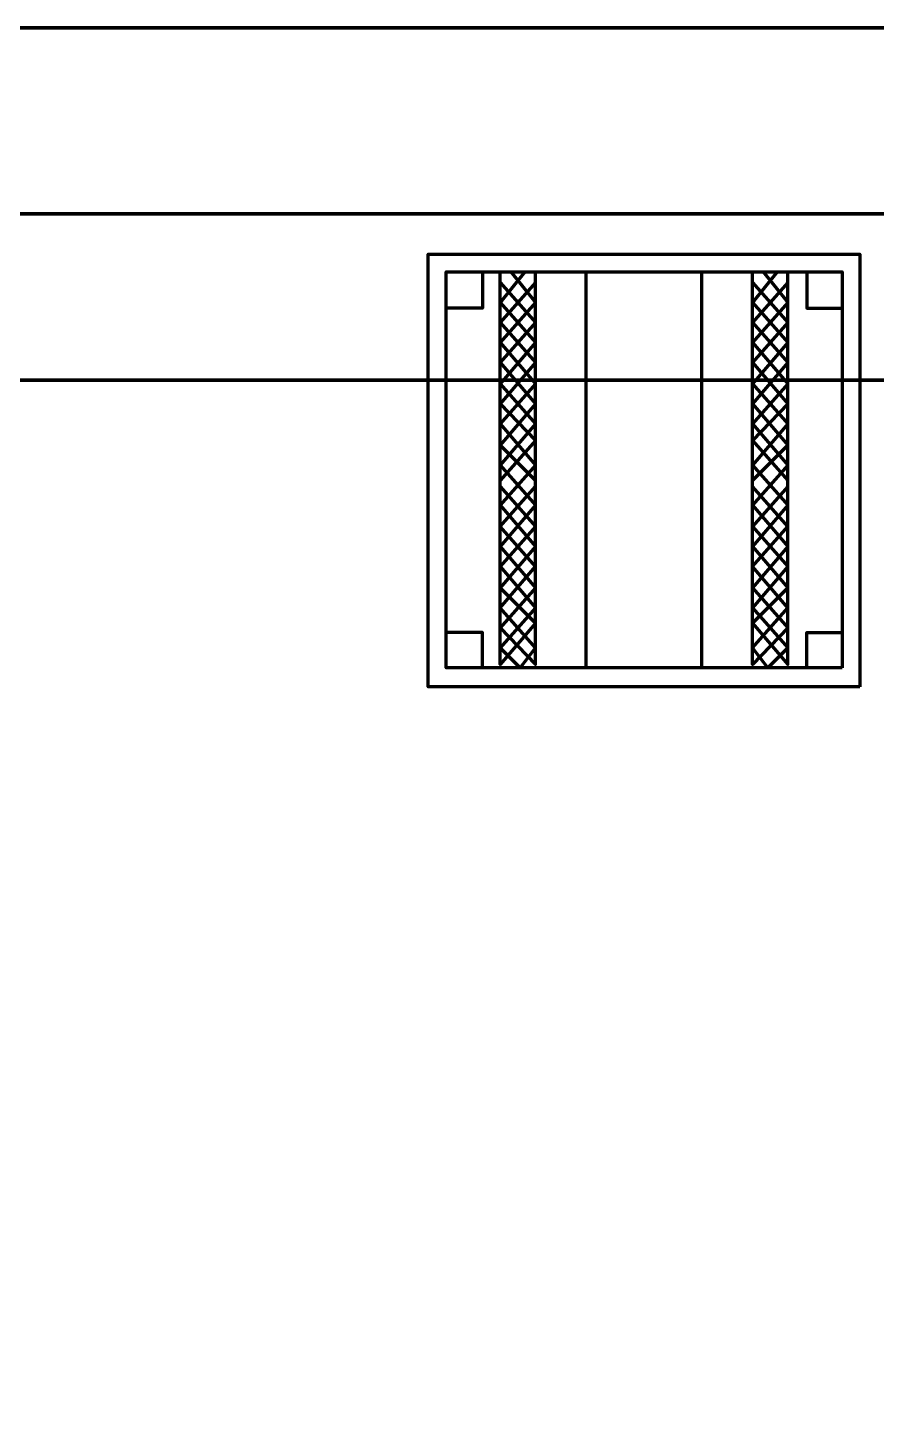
# Model space of a CAD drawing. Extents: x 0 to 1153, y 0 to 816.
# Drawn here: x 538.98 to 546.6, y 619.16 to 631.6 of the extents above; entities that cross this region are included whole.
import ezdxf

# ---------------------------------------------------------------- set-up
doc = ezdxf.new("R2010")
doc.units = 0
doc.header["$MEASUREMENT"] = 0
doc.layers.add('Arch', color=7, linetype='Continuous')
doc.layers.add('Hatch', color=7, linetype='Continuous')

msp = doc.modelspace()

# ---------------------------------------------------------------- linework, layer by layer
at = {"layer": 'Arch', "color": 11, "linetype": 'Continuous', "lineweight": 211}
for points in [[(628.491, 631.603), (494.834, 631.603), (628.491, 631.603), (536.681, 631.603), (536.681, 592.095), (536.681, 631.603), (536.035, 631.603), (536.035, 572.59), (536.035, 631.603), (536.681, 631.603), (536.681, 572.59), (628.491, 572.59)], [(628.491, 631.603), (536.681, 631.603), (536.681, 572.59), (628.491, 572.59)], [(497.067, 628.438), (674.56, 628.438), (497.067, 628.438)]]:
    msp.add_lwpolyline(points, dxfattribs=at)
for points in [[(565.531, 592.095), (565.531, 631.603), (536.681, 631.603), (536.681, 592.095), (565.531, 592.095), (565.531, 631.603), (566.177, 631.603), (566.177, 591.45), (566.177, 631.603), (565.531, 631.603), (536.681, 631.603), (536.681, 592.095), (565.531, 592.095), (565.531, 631.603), (565.531, 592.095), (536.681, 592.095)], [(497.067, 629.931), (676.053, 629.931), (497.067, 629.931), (495.586, 629.931)]]:
    msp.add_lwpolyline(points, close=True, dxfattribs=at)
at = {"layer": 'Hatch', "color": 5, "linetype": 'Continuous', "lineweight": 211}
for p, q in [((543.994, 625.856), (543.994, 629.412)), ((545.031, 625.856), (545.031, 629.412))]:
    msp.add_line(p, q, dxfattribs=at)
for points in [[(546.449, 625.687), (542.576, 625.687), (542.576, 629.571), (546.449, 629.571)], [(546.29, 625.856), (542.735, 625.856), (542.735, 629.412), (546.29, 629.412)]]:
    msp.add_lwpolyline(points, close=True, dxfattribs=at)
for points in [[(543.063, 629.412), (543.063, 629.084), (542.735, 629.084)], [(543.444, 629.412), (543.221, 629.137), (543.539, 628.777), (543.221, 628.407), (543.539, 628.047), (543.221, 627.676), (543.539, 627.316), (543.221, 626.946), (543.539, 626.576), (543.221, 626.216), (543.539, 625.888), (543.539, 629.412)], [(543.317, 629.412), (543.539, 629.137), (543.221, 628.777), (543.539, 628.407), (543.221, 628.047), (543.539, 627.676), (543.221, 627.316), (543.539, 626.946), (543.221, 626.576), (543.539, 626.258), (543.221, 625.888), (543.221, 629.412)], [(545.581, 629.412), (545.804, 629.137), (545.486, 628.777), (545.804, 628.407), (545.486, 628.047), (545.804, 627.676), (545.486, 627.316), (545.804, 626.946), (545.486, 626.576), (545.804, 626.216), (545.486, 625.888), (545.486, 629.412)], [(545.708, 629.412), (545.486, 629.137), (545.804, 628.777), (545.486, 628.407), (545.804, 628.047), (545.486, 627.676), (545.804, 627.316), (545.486, 626.946), (545.804, 626.576), (545.486, 626.258), (545.804, 625.888), (545.804, 629.412)], [(545.973, 629.412), (545.973, 629.084), (546.29, 629.084)], [(543.221, 629.317), (543.539, 628.957), (543.221, 628.597), (543.539, 628.227), (543.221, 627.856), (543.539, 627.539)], [(543.539, 629.317), (543.221, 628.957), (543.539, 628.597), (543.221, 628.227), (543.539, 627.899), (543.221, 627.539)], [(545.804, 629.317), (545.486, 628.957), (545.804, 628.597), (545.486, 628.227), (545.804, 627.856), (545.486, 627.539)], [(545.486, 629.317), (545.804, 628.957), (545.486, 628.597), (545.804, 628.227), (545.486, 627.899), (545.804, 627.539)], [(543.221, 627.486), (543.539, 627.126), (543.221, 626.766), (543.539, 626.396), (543.221, 626.036), (543.401, 625.856), (543.539, 626.036), (543.221, 626.396), (543.539, 626.766), (543.221, 627.126), (543.539, 627.486)], [(545.804, 627.486), (545.486, 627.126), (545.804, 626.766), (545.486, 626.396), (545.804, 626.036), (545.624, 625.856), (545.486, 626.036), (545.804, 626.396), (545.486, 626.766), (545.804, 627.126), (545.486, 627.486)], [(543.063, 625.856), (543.063, 626.173), (542.735, 626.173)], [(545.973, 625.856), (545.973, 626.173), (546.29, 626.173)]]:
    msp.add_lwpolyline(points, dxfattribs=at)

doc.saveas('drawing.dxf')
